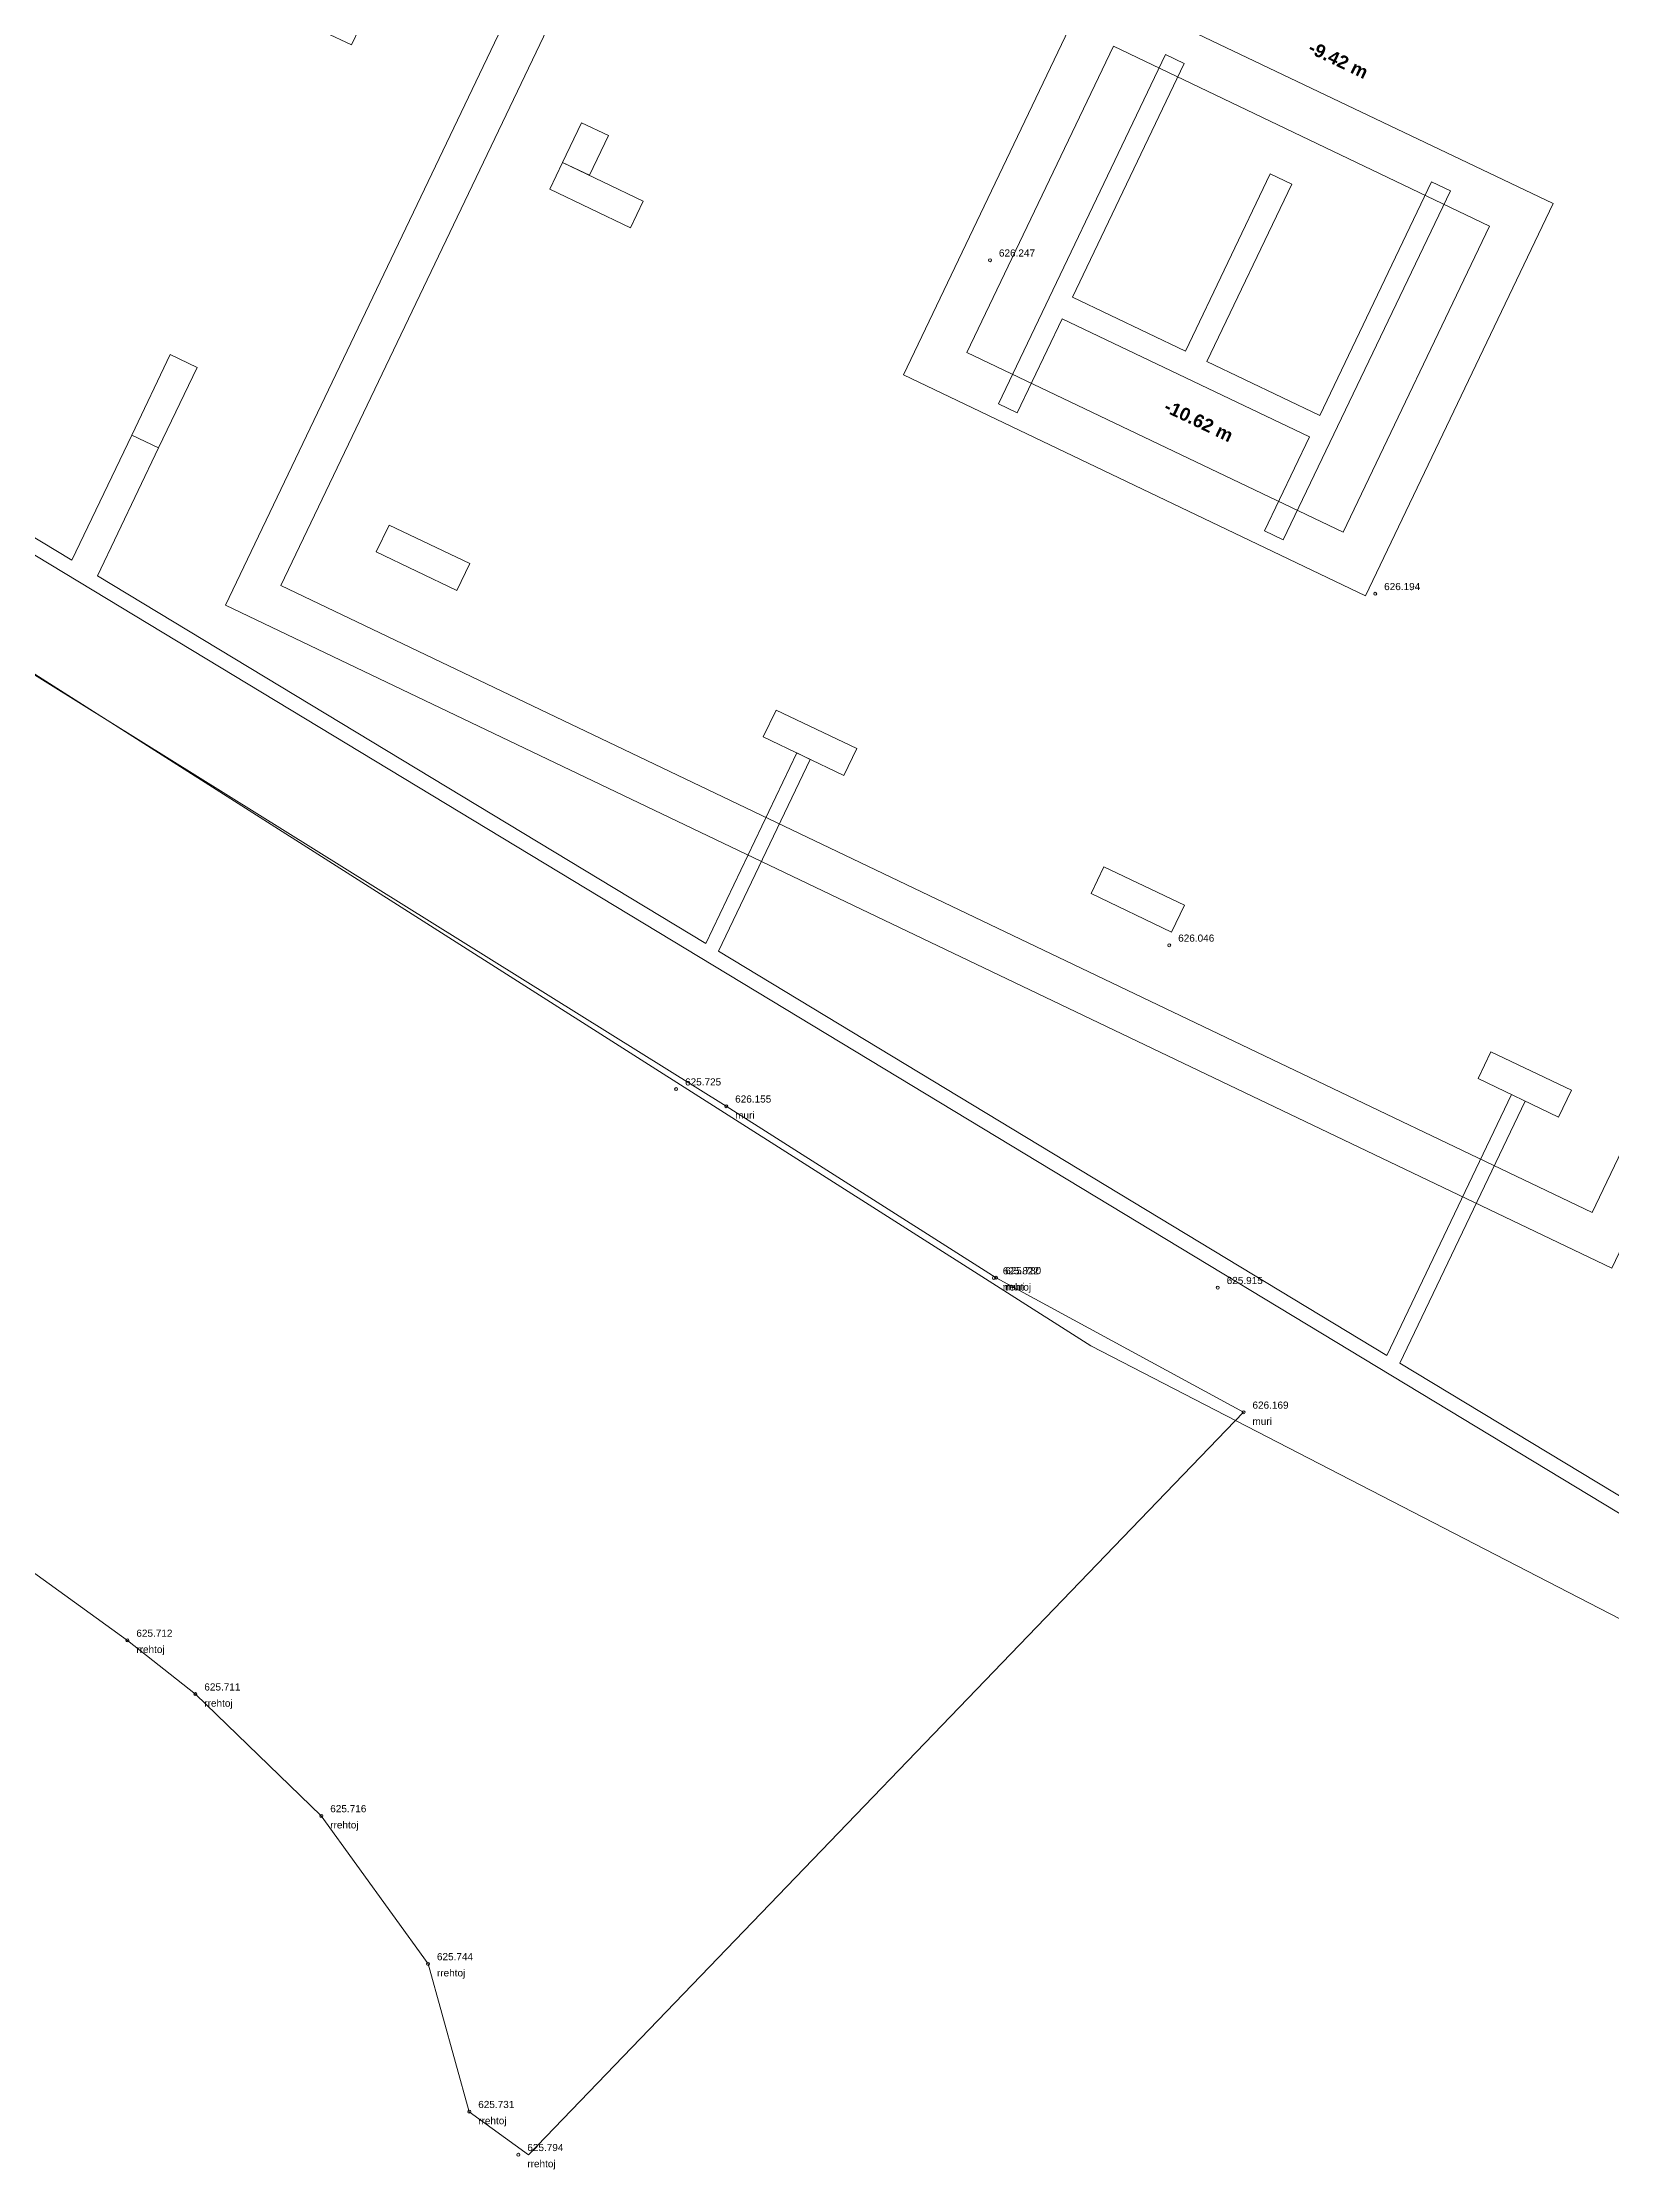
# Model space of a CAD drawing. Header units: metres. Extents: x 7511795 to 7511885.4, y 4693237.5 to 4693334.
# Drawn here: x 7511825.82 to 7511852.15, y 4693237.54 to 4693273.26 of the extents above; entities that cross this region are included whole.
import ezdxf
from ezdxf.enums import TextEntityAlignment as Align

# ---------------------------------------------------------------- set-up
doc = ezdxf.new("R2010")
doc.units = ezdxf.units.M
for name, color, linetype, lineweight in [('bodrumi', 5, 'Continuous', 0), ('Matjet', 210, 'Continuous', 0), ('muri', 44, 'Continuous', 0), ('NIVEAU', 170, 'Continuous', 0), ('parcela', 7, 'Continuous', 0), ('rrethoj', 106, 'Continuous', 0), ('shtyllat', 1, 'Continuous', 0), ('trapazani', 3, 'Continuous', 0)]:
    doc.layers.add(name, color=color, linetype=linetype, lineweight=lineweight)
doc.styles.get("Standard").update_dxf_attribs({"font": 'arial.ttf'})
doc.styles.add('style2', font='arialbd.ttf', dxfattribs={"height": 20})

# ---------------------------------------------------------------- blocks, each defined once
blk = doc.blocks.new('*U16', base_point=(7511827.24, 4693246.428, 625.712))
at = {"layer": 'Matjet', "linetype": 'ByBlock', "lineweight": -2}
blk.add_line((7511827.24, 4693246.428, 625.712), (7511827.24, 4693246.428, 625.712), dxfattribs=at)
blk.add_circle((7511827.24, 4693246.428, 625.712), 0.025, dxfattribs=at)
at = {"layer": 'Matjet', "linetype": 'ByBlock', "char_height": 0.12}
for s, insert, attachment_point in [('625.712', (7511827.39, 4693246.548, 625.712), 4), ('rrehtoj', (7511827.39, 4693246.337, 625.712), 1)]:
    blk.add_mtext(s, dxfattribs=dict(at, insert=insert, attachment_point=attachment_point))
blk = doc.blocks.new('*U17', base_point=(7511828.381, 4693245.525, 625.711))
at = {"layer": 'Matjet', "linetype": 'ByBlock', "lineweight": -2}
blk.add_line((7511828.381, 4693245.525, 625.711), (7511828.381, 4693245.525, 625.711), dxfattribs=at)
blk.add_circle((7511828.381, 4693245.525, 625.711), 0.025, dxfattribs=at)
at = {"layer": 'Matjet', "linetype": 'ByBlock', "char_height": 0.12}
for s, insert, attachment_point in [('625.711', (7511828.531, 4693245.645, 625.711), 4), ('rrehtoj', (7511828.531, 4693245.434, 625.711), 1)]:
    blk.add_mtext(s, dxfattribs=dict(at, insert=insert, attachment_point=attachment_point))
blk = doc.blocks.new('*U18', base_point=(7511830.495, 4693243.481, 625.716))
at = {"layer": 'Matjet', "linetype": 'ByBlock', "lineweight": -2}
blk.add_line((7511830.495, 4693243.481, 625.716), (7511830.495, 4693243.481, 625.716), dxfattribs=at)
blk.add_circle((7511830.495, 4693243.481, 625.716), 0.025, dxfattribs=at)
at = {"layer": 'Matjet', "linetype": 'ByBlock', "char_height": 0.12}
for s, insert, attachment_point in [('625.716', (7511830.645, 4693243.601, 625.716), 4), ('rrehtoj', (7511830.645, 4693243.39, 625.716), 1)]:
    blk.add_mtext(s, dxfattribs=dict(at, insert=insert, attachment_point=attachment_point))
blk = doc.blocks.new('*U19', base_point=(7511832.286, 4693240.996, 625.744))
at = {"layer": 'Matjet', "linetype": 'ByBlock', "lineweight": -2}
blk.add_line((7511832.286, 4693240.996, 625.744), (7511832.286, 4693240.996, 625.744), dxfattribs=at)
blk.add_circle((7511832.286, 4693240.996, 625.744), 0.025, dxfattribs=at)
at = {"layer": 'Matjet', "linetype": 'ByBlock', "char_height": 0.12}
for s, insert, attachment_point in [('625.744', (7511832.436, 4693241.116, 625.744), 4), ('rrehtoj', (7511832.436, 4693240.905, 625.744), 1)]:
    blk.add_mtext(s, dxfattribs=dict(at, insert=insert, attachment_point=attachment_point))
blk = doc.blocks.new('*U20', base_point=(7511832.979, 4693238.514, 625.731))
at = {"layer": 'Matjet', "linetype": 'ByBlock', "lineweight": -2}
blk.add_line((7511832.979, 4693238.514, 625.731), (7511832.979, 4693238.514, 625.731), dxfattribs=at)
blk.add_circle((7511832.979, 4693238.514, 625.731), 0.025, dxfattribs=at)
at = {"layer": 'Matjet', "linetype": 'ByBlock', "char_height": 0.12}
for s, insert, attachment_point in [('625.731', (7511833.129, 4693238.634, 625.731), 4), ('rrehtoj', (7511833.129, 4693238.423, 625.731), 1)]:
    blk.add_mtext(s, dxfattribs=dict(at, insert=insert, attachment_point=attachment_point))
blk = doc.blocks.new('*U21', base_point=(7511833.803, 4693237.791, 625.794))
at = {"layer": 'Matjet', "linetype": 'ByBlock', "lineweight": -2}
blk.add_line((7511833.803, 4693237.791, 625.794), (7511833.803, 4693237.791, 625.794), dxfattribs=at)
blk.add_circle((7511833.803, 4693237.791, 625.794), 0.025, dxfattribs=at)
at = {"layer": 'Matjet', "linetype": 'ByBlock', "char_height": 0.12}
for s, insert, attachment_point in [('625.794', (7511833.953, 4693237.911, 625.794), 4), ('rrehtoj', (7511833.953, 4693237.7, 625.794), 1)]:
    blk.add_mtext(s, dxfattribs=dict(at, insert=insert, attachment_point=attachment_point))
blk = doc.blocks.new('*U22', base_point=(7511841.785, 4693252.513, 625.822))
at = {"layer": 'Matjet', "linetype": 'ByBlock', "lineweight": -2}
blk.add_line((7511841.785, 4693252.513, 625.822), (7511841.785, 4693252.513, 625.822), dxfattribs=at)
blk.add_circle((7511841.785, 4693252.513, 625.822), 0.025, dxfattribs=at)
at = {"layer": 'Matjet', "linetype": 'ByBlock', "char_height": 0.12}
for s, insert, attachment_point in [('625.822', (7511841.935, 4693252.633, 625.822), 4), ('rrehtoj', (7511841.935, 4693252.422, 625.822), 1)]:
    blk.add_mtext(s, dxfattribs=dict(at, insert=insert, attachment_point=attachment_point))
blk = doc.blocks.new('*U23', base_point=(7511841.823, 4693252.517, 625.78))
at = {"layer": 'Matjet', "linetype": 'ByBlock', "lineweight": -2}
blk.add_line((7511841.823, 4693252.517, 625.78), (7511841.823, 4693252.517, 625.78), dxfattribs=at)
blk.add_circle((7511841.823, 4693252.517, 625.78), 0.025, dxfattribs=at)
at = {"layer": 'Matjet', "linetype": 'ByBlock', "char_height": 0.12}
for s, insert, attachment_point in [('625.780', (7511841.973, 4693252.637, 625.78), 4), ('muri', (7511841.973, 4693252.426, 625.78), 1)]:
    blk.add_mtext(s, dxfattribs=dict(at, insert=insert, attachment_point=attachment_point))
blk = doc.blocks.new('*U24', base_point=(7511837.292, 4693255.398, 626.155))
at = {"layer": 'Matjet', "linetype": 'ByBlock', "lineweight": -2}
blk.add_line((7511837.292, 4693255.398, 626.155), (7511837.292, 4693255.398, 626.155), dxfattribs=at)
blk.add_circle((7511837.292, 4693255.398, 626.155), 0.025, dxfattribs=at)
at = {"layer": 'Matjet', "linetype": 'ByBlock', "char_height": 0.12}
for s, insert, attachment_point in [('626.155', (7511837.442, 4693255.518, 626.155), 4), ('muri', (7511837.442, 4693255.307, 626.155), 1)]:
    blk.add_mtext(s, dxfattribs=dict(at, insert=insert, attachment_point=attachment_point))
blk = doc.blocks.new('*U25', base_point=(7511836.451, 4693255.685, 625.725))
at = {"layer": 'Matjet', "linetype": 'ByBlock', "lineweight": -2}
blk.add_line((7511836.451, 4693255.685, 625.725), (7511836.451, 4693255.685, 625.725), dxfattribs=at)
blk.add_circle((7511836.451, 4693255.685, 625.725), 0.025, dxfattribs=at)
at = {"layer": 'Matjet', "linetype": 'ByBlock', "insert": (7511836.601, 4693255.805, 625.725), "char_height": 0.12, "attachment_point": 4}
blk.add_mtext('625.725', dxfattribs=at)
blk = doc.blocks.new('*U71', base_point=(7511845.543, 4693252.351, 625.915))
at = {"layer": 'Matjet', "linetype": 'ByBlock', "lineweight": -2}
blk.add_line((7511845.543, 4693252.351, 625.915), (7511845.543, 4693252.351, 625.915), dxfattribs=at)
blk.add_circle((7511845.543, 4693252.351, 625.915), 0.025, dxfattribs=at)
at = {"layer": 'Matjet', "linetype": 'ByBlock', "insert": (7511845.693, 4693252.471, 625.915), "char_height": 0.12, "attachment_point": 4}
blk.add_mtext('625.915', dxfattribs=at)
blk = doc.blocks.new('*U72', base_point=(7511845.976, 4693250.258, 626.169))
at = {"layer": 'Matjet', "linetype": 'ByBlock', "lineweight": -2}
blk.add_line((7511845.976, 4693250.258, 626.169), (7511845.976, 4693250.258, 626.169), dxfattribs=at)
blk.add_circle((7511845.976, 4693250.258, 626.169), 0.025, dxfattribs=at)
at = {"layer": 'Matjet', "linetype": 'ByBlock', "char_height": 0.12}
for s, insert, attachment_point in [('626.169', (7511846.126, 4693250.378, 626.169), 4), ('muri', (7511846.126, 4693250.167, 626.169), 1)]:
    blk.add_mtext(s, dxfattribs=dict(at, insert=insert, attachment_point=attachment_point))
blk = doc.blocks.new('*U73', base_point=(7511844.729, 4693258.1, 626.046))
at = {"layer": 'Matjet', "linetype": 'ByBlock', "lineweight": -2}
blk.add_line((7511844.729, 4693258.1, 626.046), (7511844.729, 4693258.1, 626.046), dxfattribs=at)
blk.add_circle((7511844.729, 4693258.1, 626.046), 0.025, dxfattribs=at)
at = {"layer": 'Matjet', "linetype": 'ByBlock', "insert": (7511844.879, 4693258.22, 626.046), "char_height": 0.12, "attachment_point": 4}
blk.add_mtext('626.046', dxfattribs=at)
blk = doc.blocks.new('*U74', base_point=(7511848.186, 4693264.003, 626.194))
at = {"layer": 'Matjet', "linetype": 'ByBlock', "lineweight": -2}
blk.add_line((7511848.186, 4693264.003, 626.194), (7511848.186, 4693264.003, 626.194), dxfattribs=at)
blk.add_circle((7511848.186, 4693264.003, 626.194), 0.025, dxfattribs=at)
at = {"layer": 'Matjet', "linetype": 'ByBlock', "insert": (7511848.336, 4693264.123, 626.194), "char_height": 0.12, "attachment_point": 4}
blk.add_mtext('626.194', dxfattribs=at)
blk = doc.blocks.new('*U75', base_point=(7511841.72, 4693269.604, 626.247))
at = {"layer": 'Matjet', "linetype": 'ByBlock', "lineweight": -2}
blk.add_line((7511841.72, 4693269.604, 626.247), (7511841.72, 4693269.604, 626.247), dxfattribs=at)
blk.add_circle((7511841.72, 4693269.604, 626.247), 0.025, dxfattribs=at)
at = {"layer": 'Matjet', "linetype": 'ByBlock', "insert": (7511841.87, 4693269.724, 626.247), "char_height": 0.12, "attachment_point": 4}
blk.add_mtext('626.247', dxfattribs=at)

msp = doc.modelspace()

# ---------------------------------------------------------------- linework, layer by layer
at = {"layer": 'bodrumi'}
msp.add_lwpolyline([(7511855.345, 4693246.71), (7511877.719, 4693293.499), (7511839.929, 4693311.57), (7511815.983, 4693270.516)], close=True, dxfattribs=at)
at = {"layer": 'muri', "lineweight": 5}
msp.add_lwpolyline([(7511869.793, 4693277.502), (7511866.579, 4693270.781), (7511862.609, 4693272.679), (7511856.613, 4693260.139), (7511856.973, 4693259.966), (7511862.841, 4693272.236), (7511866.449, 4693270.51), (7511855.239, 4693247.067), (7511848.597, 4693251.084), (7511850.701, 4693255.484), (7511850.475, 4693255.592), (7511848.382, 4693251.214), (7511837.162, 4693258), (7511838.702, 4693261.221), (7511838.477, 4693261.329), (7511836.947, 4693258.13), (7511826.737, 4693264.305), (7511827.764, 4693266.452), (7511827.312, 4693266.668), (7511826.307, 4693264.565), (7511816.323, 4693270.603), (7511820.711, 4693278.127)], dxfattribs=at)
at = {"layer": 'muri', "elevation": 625.806, "flags": 128}
msp.add_lwpolyline([(7511845.976, 4693250.258), (7511841.823, 4693252.517), (7511837.292, 4693255.398), (7511812.656, 4693270.762)], dxfattribs=at)
at = {"layer": 'parcela', "flags": 128}
msp.add_lwpolyline([(7511814.966, 4693269.473), (7511839.64, 4693311.774), (7511841.452, 4693310.975), (7511873.052, 4693297.055), (7511878.341, 4693294.453), (7511872.939, 4693283.093), (7511869.394, 4693275.64), (7511867.394, 4693271.28), (7511855.089, 4693245.348), (7511843.413, 4693251.372), (7511814.966, 4693269.473)], dxfattribs=at)
at = {"layer": 'rrethoj', "elevation": 625.806, "flags": 128}
msp.add_lwpolyline([(7511805.963, 4693261.812), (7511812.978, 4693256.74), (7511827.24, 4693246.428), (7511828.381, 4693245.525), (7511830.495, 4693243.481), (7511832.286, 4693240.996), (7511832.979, 4693238.514), (7511833.974, 4693237.791), (7511845.976, 4693250.258)], dxfattribs=at)
at = {"layer": 'shtyllat', "lineweight": 5}
for points in [[(7511877.719, 4693293.499), (7511839.929, 4693311.57), (7511815.983, 4693270.516), (7511855.345, 4693246.71)], [(7511831.646, 4693274.572), (7511831.195, 4693274.787), (7511830.548, 4693273.434), (7511830.999, 4693273.218)], [(7511828.411, 4693267.805), (7511827.96, 4693268.021), (7511827.312, 4693266.668), (7511827.764, 4693266.452)]]:
    msp.add_lwpolyline(points, close=True, dxfattribs=at)
at = {"layer": 'shtyllat'}
for points in [[(7511849.132, 4693270.921), (7511849.448, 4693270.77), (7511846.644, 4693264.906), (7511846.328, 4693265.057), (7511847.083, 4693266.636), (7511842.933, 4693268.62), (7511842.178, 4693267.041), (7511841.862, 4693267.192), (7511844.666, 4693273.056), (7511844.982, 4693272.905), (7511843.106, 4693268.981), (7511845, 4693268.075), (7511846.424, 4693271.052), (7511846.785, 4693270.88), (7511845.361, 4693267.902), (7511847.256, 4693266.996)], [(7511835.683, 4693270.147), (7511835.898, 4693270.598), (7511834.545, 4693271.246), (7511834.329, 4693270.795)], [(7511832.771, 4693264.058), (7511832.986, 4693264.509), (7511831.633, 4693265.156), (7511831.417, 4693264.705)], [(7511839.266, 4693260.952), (7511839.482, 4693261.403), (7511838.129, 4693262.05), (7511837.913, 4693261.599)], [(7511844.769, 4693258.32), (7511844.985, 4693258.771), (7511843.632, 4693259.418), (7511843.416, 4693258.967)], [(7511851.265, 4693255.214), (7511851.481, 4693255.665), (7511850.127, 4693256.312), (7511849.912, 4693255.861)]]:
    msp.add_lwpolyline(points, close=True, dxfattribs=at)
at = {"layer": 'shtyllat', "lineweight": 5, "ltscale": 0.5}
msp.add_lwpolyline([(7511834.864, 4693271.913), (7511835.315, 4693271.697), (7511834.996, 4693271.03), (7511834.545, 4693271.245)], close=True, dxfattribs=at)
at = {"layer": 'trapazani', "lineweight": 5, "ltscale": 2}
for points in [[(7511836.368, 4693279.463), (7511828.884, 4693263.811), (7511852.159, 4693252.68), (7511862.707, 4693274.738), (7511851.565, 4693280.066), (7511860.56, 4693298.876), (7511838.639, 4693309.358), (7511826.279, 4693288.167), (7511834.27, 4693284.346)], [(7511837, 4693279.161), (7511829.817, 4693264.14), (7511851.83, 4693253.614), (7511861.774, 4693274.409), (7511850.632, 4693279.736), (7511859.627, 4693298.546), (7511838.286, 4693308.752), (7511826.633, 4693288.774), (7511834.572, 4693284.978)]]:
    msp.add_lwpolyline(points, dxfattribs=at)
for points in [[(7511840.266, 4693267.679), (7511848.024, 4693263.968), (7511851.174, 4693270.554), (7511843.415, 4693274.264)], [(7511841.333, 4693268.055), (7511847.648, 4693265.035), (7511850.107, 4693270.178), (7511843.792, 4693273.197)]]:
    msp.add_lwpolyline(points, close=True, dxfattribs=at)

# ---------------------------------------------------------------- block references
at = {"layer": 'Matjet'}
for name, p in [('*U75', (7511841.72, 4693269.604, 626.247)), ('*U74', (7511848.186, 4693264.003, 626.194)), ('*U73', (7511844.729, 4693258.1, 626.046)), ('*U25', (7511836.451, 4693255.685, 625.725)), ('*U24', (7511837.292, 4693255.398, 626.155)), ('*U22', (7511841.785, 4693252.513, 625.822)), ('*U23', (7511841.823, 4693252.517, 625.78)), ('*U71', (7511845.543, 4693252.351, 625.915)), ('*U72', (7511845.976, 4693250.258, 626.169)), ('*U16', (7511827.24, 4693246.428, 625.712)), ('*U17', (7511828.381, 4693245.525, 625.711)), ('*U18', (7511830.495, 4693243.481, 625.716)), ('*U19', (7511832.286, 4693240.996, 625.744)), ('*U20', (7511832.979, 4693238.514, 625.731)), ('*U21', (7511833.803, 4693237.791, 625.794))]:
    msp.add_blockref(name, p, dxfattribs=at)

# ---------------------------------------------------------------- texts
at = {"layer": 'NIVEAU', "style": 'style2'}
for s, p in [('-9.42 m', (7511847.569, 4693272.97)), ('-10.62 m', (7511845.224, 4693266.907))]:
    msp.add_text(s, height=0.22, rotation=334.4433, dxfattribs=at).set_placement(p, align=Align.MIDDLE_CENTER)

doc.saveas('drawing.dxf')
